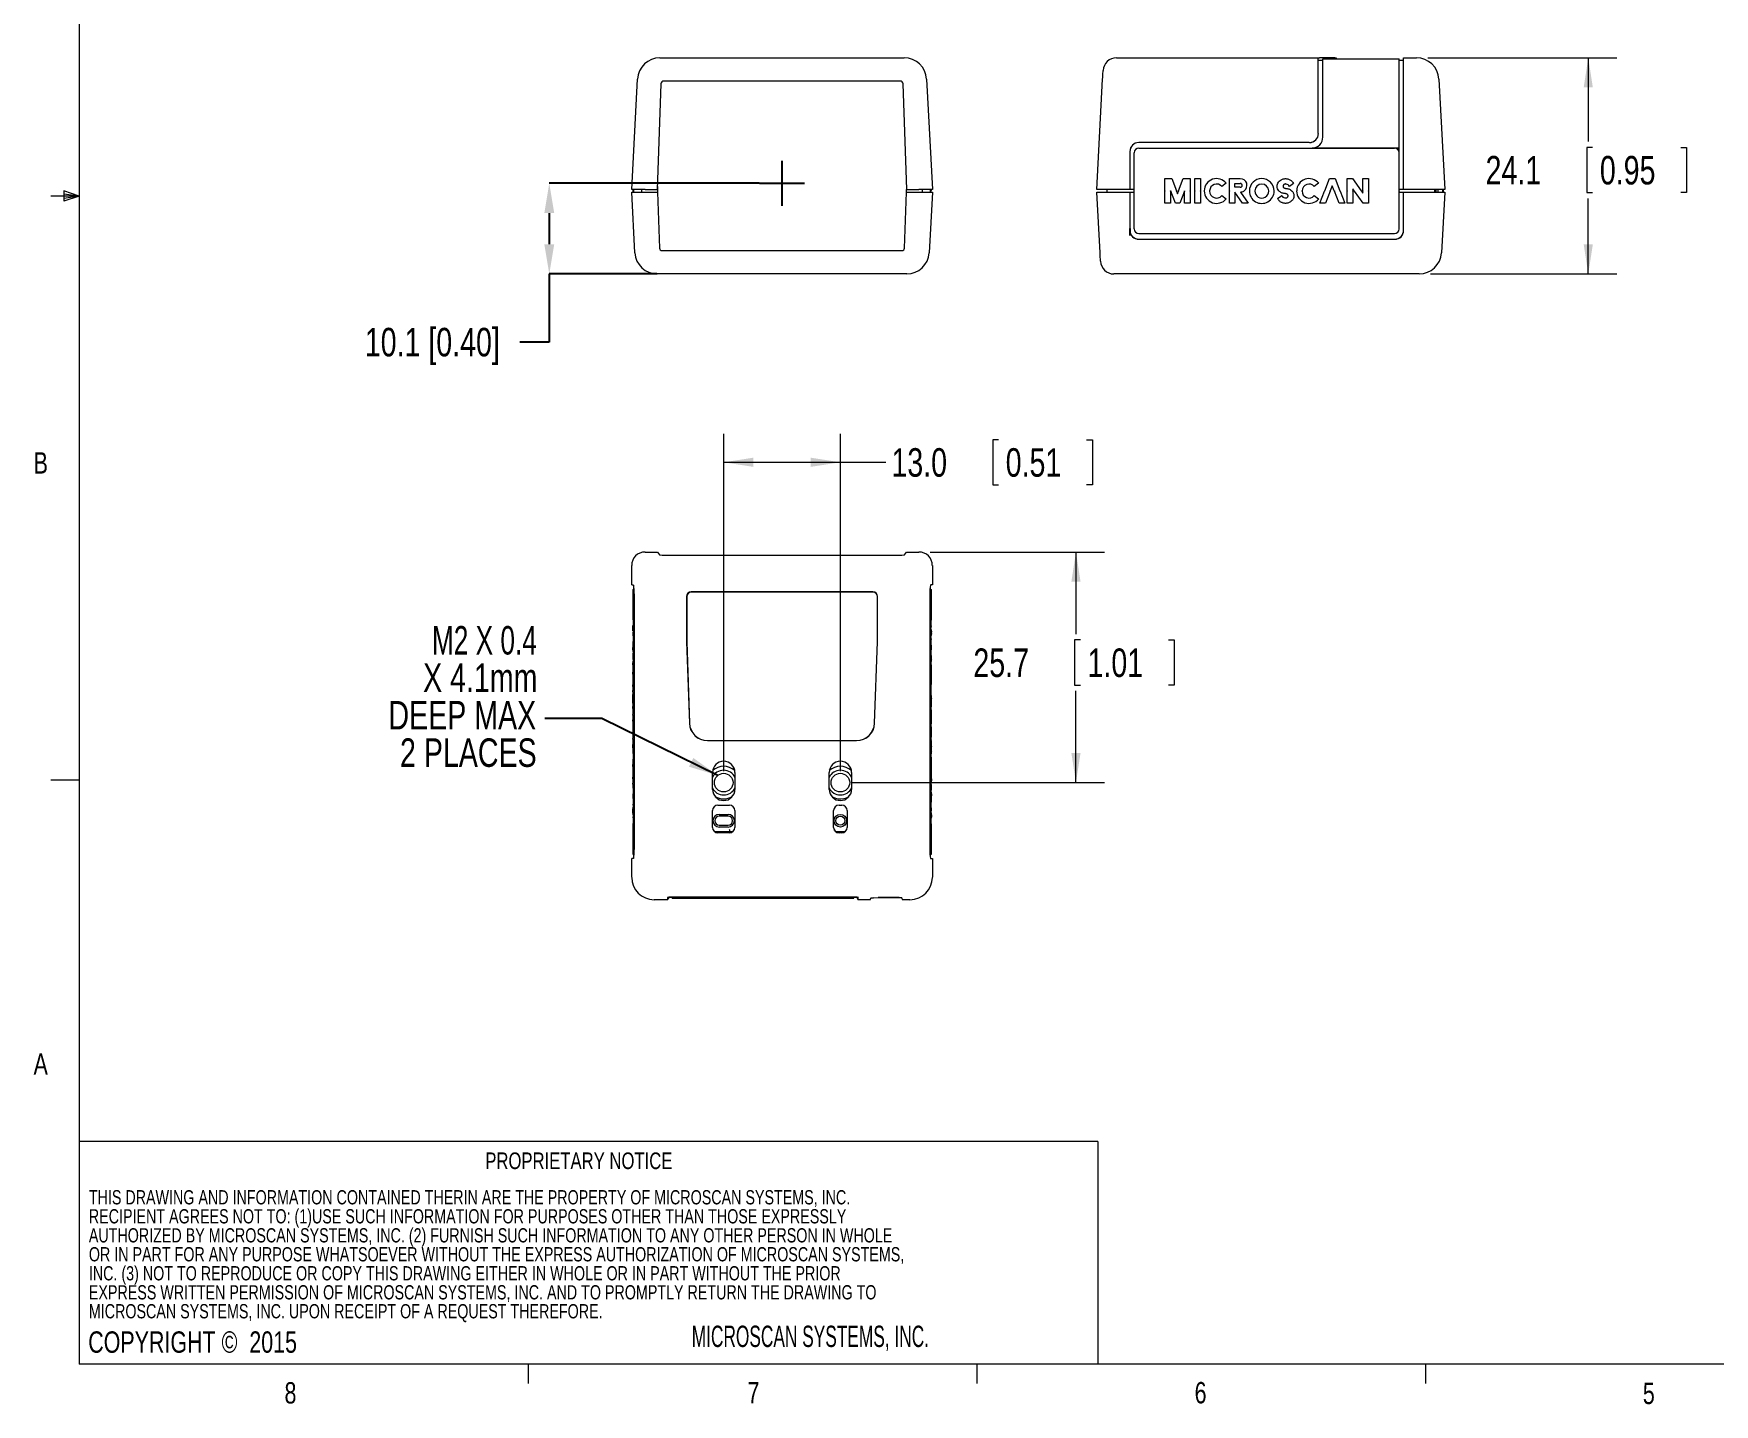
# Model space of a CAD drawing. Header units: millimetres. Extents: x 11 to 421, y 5 to 275.
# Drawn here: x 10.8 to 198.1, y 5.5 to 158.2 of the extents above; entities that cross this region are included whole.
import ezdxf

# ---------------------------------------------------------------- set-up
doc = ezdxf.new("R2010")
doc.units = ezdxf.units.MM
doc.header["$PDSIZE"] = -1
doc.linetypes.add('CENTERX2', pattern=[20.32, 12.7, -2.54, 2.54, -2.54])
doc.styles.add('SLDTEXTSTYLE0', font='TXT', dxfattribs={"width": 0.75})
doc.styles.add('SLDTEXTSTYLE2', font='TXT', dxfattribs={"width": 0.6875})
doc.styles.add('SLDTEXTSTYLE4', font='TXT', dxfattribs={"width": 0.605})
doc.dimstyles.new('SLDDIMSTYLE0', dxfattribs={"dimtxt": 3.175, "dimasz": 3.302, "dimexe": 0, "dimexo": 0.0625, "dimgap": 0.79375, "dimtad": 0, "dimtih": 1, "dimtoh": 1, "dimdec": 1, "dimrnd": 1e-09, "dimzin": 4, "dimdsep": 46, "dimtxsty": 'SLDTEXTSTYLE0', "dimsah": 1, "dimcen": 0.09, "dimadec": 0, "dimazin": 1, "dimtfac": 1, "dimtdec": 1, "dimtofl": 0, "dimtmove": 0, "dimatfit": 3, "dimfxl": 1, "dimfrac": 2, "dimtolj": 1, "dimtzin": 12, "dimarcsym": 0})
doc.dimstyles.new('SLDDIMSTYLE1', dxfattribs={"dimtxt": 3.175, "dimasz": 3.302, "dimexe": 0, "dimexo": 0.0625, "dimgap": 0.79375, "dimtad": 0, "dimtih": 1, "dimtoh": 1, "dimdec": 1, "dimrnd": 1e-09, "dimzin": 12, "dimdsep": 46, "dimtxsty": 'SLDTEXTSTYLE0', "dimsah": 1, "dimcen": 0.09, "dimadec": 0, "dimazin": 3, "dimtfac": 1, "dimtdec": 1, "dimtofl": 0, "dimtmove": 0, "dimatfit": 3, "dimfxl": 1, "dimfrac": 2, "dimtolj": 1, "dimtzin": 12, "dimarcsym": 0})
doc.dimstyles.new('SLDDIMSTYLE2', dxfattribs={"dimtxt": 0, "dimasz": 3.302, "dimexe": 0, "dimexo": 0.0625, "dimgap": 0, "dimtad": 0, "dimtih": 1, "dimtoh": 1, "dimdec": 0, "dimrnd": 1e-09, "dimzin": 0, "dimdsep": 46, "dimtxsty": 'Standard', "dimsah": 1, "dimcen": 0.09, "dimadec": 0, "dimazin": 0, "dimtfac": 3.302, "dimtdec": 0, "dimtofl": 0, "dimtmove": 0, "dimatfit": 3, "dimfxl": 1, "dimfrac": 2, "dimtolj": 1, "dimtzin": 0, "dimarcsym": 0})

# ---------------------------------------------------------------- blocks, each defined once
blk = doc.blocks.new('SW_NOTE_3')
at = {"color": 0, "linetype": 'Continuous', "lineweight": 0, "char_height": 1.5875, "attachment_point": 1, "style": 'SLDTEXTSTYLE0'}
for s, insert in [('THIS DRAWING AND INFORMATION CONTAINED THERIN ARE THE PROPERTY OF MICROSCAN SYSTEMS, INC.', (0, 2.05)), ('RECIPIENT AGREES NOT TO: (1)USE SUCH INFORMATION FOR PURPOSES OTHER THAN THOSE EXPRESSLY', (0, -0.07)), ('AUTHORIZED BY MICROSCAN SYSTEMS, INC. (2) FURNISH SUCH INFORMATION TO ANY OTHER PERSON IN WHOLE', (0, -2.19)), ('OR IN PART FOR ANY PURPOSE WHATSOEVER WITHOUT THE EXPRESS AUTHORIZATION OF MICROSCAN SYSTEMS,', (0, -4.3)), ('INC. (3) NOT TO REPRODUCE OR COPY THIS DRAWING EITHER IN WHOLE OR IN PART WITHOUT THE PRIOR', (0, -6.42)), ('EXPRESS WRITTEN PERMISSION OF MICROSCAN SYSTEMS, INC. AND TO PROMPTLY RETURN THE DRAWING TO', (0, -8.54)), ('MICROSCAN SYSTEMS, INC. UPON RECEIPT OF A REQUEST THEREFORE.', (0, -10.65))]:
    blk.add_mtext(s, dxfattribs=dict(at, insert=insert))
blk = doc.blocks.new('_D')
at = {"color": 7, "linetype": 'Continuous', "lineweight": 0}
for p, q in [((87.71, 76.04), (87.71, 113.65)), ((100.71, 76.04), (100.71, 113.65)), ((118.32, 112.99), (117.68, 112.99)), ((117.68, 112.99), (117.68, 107.95)), ((128.15, 112.99), (128.79, 112.99)), ((128.79, 112.99), (128.79, 107.95)), ((87.71, 110.47), (100.71, 110.47)), ((100.71, 110.47), (105.76, 110.47)), ((117.68, 107.95), (118.32, 107.95)), ((128.79, 107.95), (128.15, 107.95))]:
    blk.add_line(p, q, dxfattribs=at)
for points in [[(87.71, 110.47), (91.01, 109.96), (91.01, 110.98)], [(100.71, 110.47), (97.41, 110.98), (97.41, 109.96)]]:
    blk.add_solid(points, dxfattribs=at)
at = {"color": 7, "linetype": 'Continuous', "lineweight": 0, "char_height": 3.175, "attachment_point": 1, "style": 'SLDTEXTSTYLE0'}
for s, insert in [('13.0', (106.4, 112.04, 3.03)), ('0.51', (119.13, 112.04, 3.03))]:
    blk.add_mtext(s, dxfattribs=dict(at, insert=insert))
blk = doc.blocks.new('_D_1')
at = {"color": 7, "linetype": 'Continuous', "lineweight": 0}
for p, q in [((110.73, 100.47), (130.14, 100.47)), ((126.96, 100.47), (126.96, 91.31)), ((127.45, 90.67), (126.8, 90.67)), ((126.8, 90.67), (126.8, 85.63)), ((137.27, 90.67), (137.91, 90.67)), ((137.91, 90.67), (137.91, 85.63)), ((126.8, 85.63), (127.45, 85.63)), ((126.96, 74.77), (126.96, 84.98)), ((137.91, 85.63), (137.27, 85.63)), ((101.98, 74.77), (130.14, 74.77))]:
    blk.add_line(p, q, dxfattribs=at)
for points in [[(126.96, 100.47), (126.45, 97.17), (127.47, 97.17)], [(126.96, 74.77), (127.47, 78.07), (126.45, 78.07)]]:
    blk.add_solid(points, dxfattribs=at)
at = {"color": 7, "linetype": 'Continuous', "lineweight": 0, "char_height": 3.175, "attachment_point": 1, "style": 'SLDTEXTSTYLE0'}
for s, insert in [('25.7', (115.53, 89.72, 3.03)), ('1.01', (128.25, 89.72, 3.03))]:
    blk.add_mtext(s, dxfattribs=dict(at, insert=insert))
blk = doc.blocks.new('SW_NOTE_5')
at = {"color": 0, "linetype": 'Continuous', "lineweight": 0, "char_height": 3.175, "attachment_point": 3}
for s, insert, style in [('M2 X 0.4', (-0.9, 10.29), 'SLDTEXTSTYLE2'), ('X 4.1mm', (-0.83, 6.12), 'SLDTEXTSTYLE0'), ('DEEP MAX', (-0.97, 1.94), 'SLDTEXTSTYLE0'), ('2 PLACES', (-0.92, -2.23), 'SLDTEXTSTYLE0')]:
    blk.add_mtext(s, dxfattribs=dict(at, insert=insert, style=style))
blk = doc.blocks.new('_D_2')
at = {"color": 7, "linetype": 'Continuous', "lineweight": 0}
for p, q in [((166.17, 155.55), (187.21, 155.55)), ((184.04, 155.55), (184.04, 146.21)), ((184.52, 145.56), (183.88, 145.56)), ((183.88, 145.56), (183.88, 140.52)), ((194.35, 145.56), (194.99, 145.56)), ((194.99, 145.56), (194.99, 140.52)), ((183.88, 140.52), (184.52, 140.52)), ((194.99, 140.52), (194.35, 140.52)), ((184.04, 131.46), (184.04, 139.88)), ((166.46, 131.46), (187.21, 131.46))]:
    blk.add_line(p, q, dxfattribs=at)
for points in [[(184.04, 155.55), (183.53, 152.24), (184.55, 152.24)], [(184.04, 131.46), (184.55, 134.76), (183.53, 134.76)]]:
    blk.add_solid(points, dxfattribs=at)
at = {"color": 7, "linetype": 'Continuous', "lineweight": 0, "char_height": 3.175, "attachment_point": 1, "style": 'SLDTEXTSTYLE0'}
for s, insert in [('24.1', (172.6, 144.61, 0.1)), ('0.95', (185.33, 144.61, 0.1))]:
    blk.add_mtext(s, dxfattribs=dict(at, insert=insert))
blk = doc.blocks.new('*D15')
at = {"color": 0, "linetype": 'Continuous', "lineweight": -2}
for p, q in [((91.65, 141.56), (68.28, 141.56)), ((68.28, 138.25), (68.28, 134.76)), ((80.25, 131.46), (68.28, 131.46)), ((68.28, 131.46), (68.28, 123.87)), ((68.28, 123.87), (64.98, 123.87))]:
    blk.add_line(p, q, dxfattribs=at)
at = {"color": 0, "linetype": 'Continuous'}
for points in [[(67.73, 138.25), (68.83, 138.25), (68.28, 141.56)], [(67.73, 134.76), (68.83, 134.76), (68.28, 131.46)]]:
    blk.add_solid(points, dxfattribs=at)
at = {"layer": 'Defpoints', "color": 0, "linetype": 'Continuous'}
for p in [(68.28, 141.56), (91.71, 141.56), (80.31, 131.46)]:
    blk.add_point(p, dxfattribs=at)
at = {"color": 0, "linetype": 'Continuous', "lineweight": 0, "insert": (55.25, 125.45), "char_height": 3.175, "attachment_point": 2, "style": 'SLDTEXTSTYLE0'}
blk.add_mtext('\\A1;10.1 [0.40]', dxfattribs=at)

msp = doc.modelspace()

# ---------------------------------------------------------------- linework, layer by layer
at = {"color": 7, "linetype": 'Continuous', "lineweight": 0}
for p, q in [((15.91, 270.31), (15.91, 9.96)), ((80.6, 155.55), (107.82, 155.55)), ((131.48, 155.55), (153.96, 155.55)), ((153.96, 153.18), (153.96, 155.55)), ((153.96, 155.55), (154.11, 155.55)), ((155.81, 155.55), (154.11, 155.55)), ((155.81, 155.55), (155.96, 155.55)), ((155.96, 155.55), (155.96, 155.42)), ((163.46, 155.55), (164.9, 155.55)), ((163.46, 153.18), (163.46, 155.55)), ((153.96, 155.3), (154.46, 155.3)), ((154.46, 155.42), (162.96, 155.42)), ((154.46, 153.17), (154.46, 155.42)), ((162.96, 153.17), (162.96, 155.42)), ((162.96, 155.3), (163.46, 155.3)), ((77.46, 140.87), (78.11, 153.18)), ((80.72, 152.66), (80.31, 140.87)), ((107.4, 152.95), (81.02, 152.95)), ((108.11, 140.87), (107.7, 152.66)), ((110.32, 153.18), (110.96, 140.87)), ((129.29, 140.87), (129.93, 153.18)), ((153.96, 147.11), (153.96, 153.18)), ((154.46, 146.71), (154.46, 153.17)), ((162.96, 145.47), (162.96, 153.17)), ((163.46, 140.87), (163.46, 153.18)), ((167.39, 153.18), (168.04, 140.87)), ((152.96, 146.11), (133.96, 146.11)), ((152.96, 146.1), (133.96, 146.1)), ((153.96, 147.1), (153.96, 147.11)), ((132.96, 145.11), (132.96, 140.87)), ((133.46, 140.73), (133.46, 144.97)), ((133.96, 145.47), (162.46, 145.47)), ((162.96, 145.47), (153.26, 145.47)), ((153.26, 145.47), (153.26, 145.47)), ((162.96, 145.47), (153.26, 145.47)), ((162.96, 144.97), (162.96, 145.47)), ((162.96, 145.47), (162.96, 145.47)), ((162.96, 140.73), (162.96, 144.97)), ((14.2, 140.74), (14.2, 139.56)), ((15.91, 140.13), (14.2, 140.74)), ((78.96, 140.87), (77.46, 140.87)), ((77.81, 133.83), (77.46, 140.57)), ((77.46, 140.57), (78.96, 140.57)), ((77.58, 140.87), (77.58, 140.73)), ((77.58, 140.7), (77.58, 140.57)), ((77.7, 140.72), (77.71, 140.87)), ((77.71, 140.57), (77.7, 140.72)), ((78.59, 140.57), (78.59, 140.87)), ((78.96, 140.87), (80.31, 140.87)), ((78.96, 140.57), (80.35, 140.57)), ((80.32, 141.22), (80.35, 140.57)), ((80.35, 140.57), (80.56, 134.35)), ((107.86, 134.35), (108.08, 140.57)), ((108.08, 140.57), (108.1, 141.22)), ((108.08, 140.57), (109.46, 140.57)), ((108.11, 140.87), (109.46, 140.87)), ((110.96, 140.87), (109.46, 140.87)), ((109.46, 140.57), (110.96, 140.57)), ((109.83, 140.87), (109.83, 140.57)), ((110.96, 140.57), (110.61, 133.83)), ((110.71, 140.87), (110.72, 140.72)), ((110.72, 140.72), (110.71, 140.57)), ((110.85, 140.73), (110.84, 140.87)), ((110.84, 140.57), (110.85, 140.7)), ((130.79, 140.87), (129.29, 140.87)), ((129.64, 133.83), (129.29, 140.57)), ((129.29, 140.57), (130.79, 140.57)), ((130.45, 140.57), (130.45, 140.87)), ((132.96, 140.87), (130.79, 140.87)), ((130.79, 140.57), (132.96, 140.57)), ((133.46, 140.87), (132.96, 140.87)), ((132.96, 140.57), (132.96, 136.32)), ((132.96, 140.57), (133.46, 140.57)), ((133.46, 140.7), (133.46, 140.73)), ((133.46, 136.47), (133.46, 140.7)), ((136.88, 142.08), (137.65, 142.08)), ((136.88, 140.73), (136.88, 142.08)), ((136.88, 140.73), (136.88, 140.7)), ((136.88, 139.33), (136.88, 140.7)), ((137.51, 140.7), (137.51, 140.72)), ((137.51, 140.7), (137.51, 139.33)), ((138.04, 139.33), (137.52, 140.7)), ((137.65, 142.08), (138.16, 140.73)), ((138.17, 140.7), (138.28, 140.4)), ((138.28, 140.4), (138.39, 140.7)), ((138.4, 140.73), (138.91, 142.08)), ((139.04, 140.7), (138.52, 139.33)), ((138.91, 142.08), (139.68, 142.08)), ((139.05, 140.72), (139.05, 140.7)), ((139.05, 139.33), (139.05, 140.7)), ((139.68, 142.08), (139.68, 140.73)), ((139.68, 140.7), (139.68, 140.73)), ((139.68, 140.7), (139.68, 139.33)), ((140.2, 140.73), (140.2, 142.08)), ((140.2, 142.08), (140.82, 142.08)), ((140.2, 140.73), (140.2, 140.7)), ((140.2, 139.33), (140.2, 140.7)), ((140.82, 142.08), (140.82, 140.73)), ((140.82, 140.7), (140.82, 140.73)), ((140.82, 140.7), (140.82, 139.33)), ((141.26, 140.73), (141.26, 140.7)), ((141.86, 140.7), (141.86, 140.73)), ((143.7, 141.57), (143.22, 141.22)), ((144.05, 142.08), (145.27, 142.08)), ((144.05, 140.73), (144.05, 142.08)), ((144.05, 140.73), (144.05, 140.7)), ((144.05, 139.33), (144.05, 140.7)), ((144.67, 141.54), (145.27, 141.54)), ((144.67, 141.12), (144.67, 141.54)), ((145.27, 141.12), (144.67, 141.12)), ((144.67, 140.59), (144.67, 139.33)), ((145.51, 139.33), (144.67, 140.59)), ((145.3, 140.59), (146.14, 139.33)), ((145.67, 140.7), (145.71, 140.73)), ((146.29, 140.73), (146.29, 140.7)), ((146.88, 140.73), (146.88, 140.7)), ((148.44, 140.7), (148.44, 140.73)), ((149.04, 140.7), (149.04, 140.73)), ((149.57, 140.73), (149.6, 140.7)), ((151.19, 141.53), (150.75, 141.2)), ((151.03, 140.7), (151, 140.73)), ((151.55, 140.73), (151.55, 140.7)), ((152.15, 140.7), (152.15, 140.73)), ((154, 141.57), (153.51, 141.22)), ((154.12, 139.33), (154.66, 140.7)), ((154.67, 140.73), (155.21, 142.08)), ((155.29, 140.7), (154.75, 139.33)), ((155.21, 142.08), (155.84, 142.08)), ((155.52, 141.29), (155.3, 140.73)), ((155.74, 140.73), (155.52, 141.29)), ((156.3, 139.33), (155.75, 140.7)), ((155.84, 142.08), (156.37, 140.73)), ((156.38, 140.7), (156.92, 139.33)), ((157.17, 142.08), (157.77, 142.08)), ((157.17, 140.73), (157.17, 142.08)), ((157.17, 140.73), (157.17, 140.7)), ((157.17, 139.33), (157.17, 140.7)), ((157.77, 142.08), (158.74, 140.73)), ((157.8, 140.95), (157.8, 140.73)), ((157.96, 140.73), (157.8, 140.95)), ((157.8, 140.7), (157.8, 140.73)), ((157.8, 140.7), (157.8, 139.33)), ((158.97, 139.33), (157.98, 140.7)), ((158.76, 140.7), (158.94, 140.46)), ((158.94, 142.08), (159.57, 142.08)), ((158.94, 140.73), (158.94, 142.08)), ((158.94, 140.73), (158.94, 140.7)), ((158.94, 140.46), (158.94, 140.7)), ((159.57, 142.08), (159.57, 140.73)), ((159.57, 140.7), (159.57, 140.73)), ((159.57, 140.7), (159.57, 139.33)), ((163.46, 140.87), (162.96, 140.87)), ((162.96, 140.73), (162.96, 140.7)), ((162.96, 136.47), (162.96, 140.7)), ((162.96, 140.57), (163.46, 140.57)), ((165.54, 140.87), (163.46, 140.87)), ((163.46, 136.32), (163.46, 140.57)), ((163.46, 140.57), (165.54, 140.57)), ((168.04, 140.87), (165.54, 140.87)), ((165.54, 140.57), (168.04, 140.57)), ((166.91, 140.87), (166.91, 140.57)), ((167.11, 140.57), (167.11, 140.87)), ((167.26, 140.87), (167.26, 140.57)), ((168.04, 140.57), (167.69, 133.83)), ((167.78, 140.87), (167.79, 140.57)), ((167.79, 140.57), (167.87, 140.57)), ((167.86, 140.87), (167.87, 140.57)), ((15.91, 140.13), (12.73, 140.13)), ((15.91, 140.13), (14.2, 140.36)), ((15.91, 140.13), (14.2, 139.87)), ((15.91, 140.13), (14.2, 139.56)), ((137.51, 139.33), (136.88, 139.33)), ((138.52, 139.33), (138.04, 139.33)), ((139.68, 139.33), (139.05, 139.33)), ((140.82, 139.33), (140.2, 139.33)), ((143.22, 140.19), (143.7, 139.84)), ((144.67, 139.33), (144.05, 139.33)), ((146.14, 139.33), (145.51, 139.33)), ((149.43, 139.88), (149.88, 140.2)), ((153.51, 140.19), (154, 139.84)), ((154.75, 139.33), (154.12, 139.33)), ((156.92, 139.33), (156.3, 139.33)), ((157.8, 139.33), (157.17, 139.33)), ((159.57, 139.33), (158.97, 139.33)), ((133.96, 135.97), (162.46, 135.97)), ((133.96, 135.34), (162.46, 135.34)), ((133.96, 135.32), (162.46, 135.32)), ((80.86, 134.06), (107.56, 134.06)), ((108.11, 131.46), (80.31, 131.46)), ((165.19, 131.46), (131.19, 131.46)), ((78.96, 100.47), (80.35, 100.47)), ((80.35, 100.47), (80.56, 100.14)), ((80.86, 100.13), (107.56, 100.13)), ((107.86, 100.14), (108.08, 100.47)), ((108.08, 100.47), (109.46, 100.47)), ((77.46, 96.8), (77.46, 98.97)), ((110.96, 98.97), (110.96, 96.8)), ((77.46, 96.8), (77.68, 96.8)), ((77.58, 96.3), (77.58, 92.9)), ((77.58, 96.3), (77.73, 96.3)), ((77.58, 96.3), (77.58, 96.3)), ((77.71, 96.3), (77.71, 96.64)), ((77.74, 95.8), (77.74, 67.3)), ((83.58, 95.51), (83.58, 90.47)), ((83.59, 95.51), (83.59, 90.47)), ((104.34, 96.02), (84.09, 96.02)), ((104.34, 96.01), (84.09, 96.01)), ((104.84, 90.47), (104.84, 95.51)), ((104.85, 90.47), (104.85, 95.51)), ((110.69, 96.3), (110.85, 96.3)), ((110.69, 95.8), (110.69, 67.3)), ((110.71, 96.64), (110.71, 96.3)), ((110.96, 96.8), (110.74, 96.8)), ((110.85, 92.88), (110.85, 96.3)), ((110.85, 96.3), (110.85, 96.3)), ((77.58, 92.9), (77.65, 92.9)), ((77.58, 92.9), (77.58, 92.9)), ((77.65, 92.3), (77.58, 91.31)), ((77.58, 92.27), (77.58, 92.08)), ((77.58, 92.09), (77.59, 92.27)), ((77.59, 92.27), (77.58, 92.27)), ((77.58, 92.27), (77.58, 92.27)), ((77.6, 91.69), (77.58, 92.07)), ((77.65, 92.27), (77.59, 92.27)), ((77.65, 92.9), (77.65, 92.3)), ((77.65, 92.28), (77.65, 92.9)), ((110.77, 92.88), (110.85, 92.88)), ((110.77, 92.25), (110.77, 92.88)), ((110.85, 92.25), (110.77, 92.25)), ((110.77, 91.72), (110.85, 92.24)), ((110.78, 92.88), (110.78, 92.25)), ((110.8, 91.92), (110.85, 91.6)), ((110.85, 92.88), (110.85, 92.88)), ((110.85, 92.25), (110.85, 92.25)), ((110.85, 92.25), (110.85, 92.25)), ((77.58, 91.3), (77.58, 91.13)), ((77.58, 91.13), (77.65, 91.13)), ((77.58, 91.13), (77.58, 91.13)), ((77.58, 90.5), (77.58, 89.71)), ((77.65, 90.5), (77.58, 90.5)), ((77.58, 90.5), (77.58, 90.5)), ((77.58, 89.71), (77.65, 90.26)), ((77.65, 91.13), (77.65, 90.5)), ((77.65, 91.1), (77.65, 91.13)), ((77.65, 91.1), (77.65, 91.1)), ((77.65, 90.5), (77.65, 91.1)), ((77.65, 90.26), (77.65, 89.63)), ((83.58, 90.45), (83.89, 81.39)), ((83.59, 90.45), (83.9, 81.39)), ((104.52, 81.39), (104.84, 90.45)), ((104.53, 81.39), (104.84, 90.45)), ((110.77, 91.24), (110.77, 91.72)), ((110.77, 91.48), (110.83, 91.48)), ((110.85, 90.72), (110.77, 91.24)), ((110.77, 90.71), (110.85, 90.71)), ((110.77, 90.09), (110.77, 90.71)), ((110.85, 90.09), (110.77, 90.09)), ((110.78, 90.71), (110.78, 90.09)), ((110.85, 91.36), (110.8, 91.04)), ((110.85, 91.59), (110.83, 91.48)), ((110.83, 91.48), (110.85, 91.37)), ((110.85, 91.36), (110.85, 91.6)), ((110.85, 90.71), (110.85, 90.71)), ((110.85, 90.71), (110.85, 90.71)), ((110.85, 89.56), (110.85, 90.09)), ((110.85, 90.09), (110.85, 90.09)), ((77.62, 89.39), (77.58, 89.7)), ((77.65, 89.63), (77.58, 89.08)), ((77.58, 89.08), (77.58, 88.63)), ((77.58, 88.62), (77.65, 88.08)), ((77.58, 88.01), (77.62, 88.31)), ((77.65, 88.08), (77.65, 87.45)), ((110.77, 89.56), (110.85, 89.56)), ((110.77, 88.94), (110.77, 89.56)), ((110.85, 88.94), (110.77, 88.94)), ((110.78, 89.56), (110.78, 88.94)), ((110.85, 89.56), (110.85, 89.56)), ((110.85, 88.5), (110.85, 88.94)), ((110.85, 88.94), (110.85, 88.94)), ((110.85, 88.5), (110.85, 88.5)), ((77.58, 88), (77.58, 85.48)), ((77.65, 87.45), (77.58, 88)), ((77.6, 86.84), (77.62, 87.33)), ((77.64, 86.84), (77.6, 86.84)), ((110.78, 86.54), (110.82, 86.54)), ((110.85, 87.91), (110.79, 87.91)), ((110.82, 86.54), (110.8, 86.06)), ((110.85, 85.71), (110.85, 87.91)), ((110.85, 87.91), (110.85, 87.9)), ((77.58, 85.48), (77.64, 85.48)), ((77.58, 84.89), (77.58, 84.35)), ((77.58, 84.88), (77.58, 84.88)), ((77.58, 84.36), (77.58, 84.33)), ((110.77, 85.71), (110.85, 85.71)), ((110.77, 85.09), (110.77, 85.71)), ((110.84, 85.09), (110.77, 85.09)), ((110.77, 84.25), (110.84, 85.09)), ((110.84, 84.46), (110.77, 83.62)), ((110.78, 85.71), (110.78, 85.09)), ((110.79, 84.46), (110.84, 84.46)), ((110.83, 84.49), (110.83, 84.9)), ((110.85, 85.71), (110.85, 85.71)), ((77.58, 82.92), (77.58, 82.93)), ((77.58, 82.92), (77.58, 82.37)), ((77.62, 82.76), (77.6, 83.21)), ((77.64, 83.21), (77.6, 83.21)), ((77.65, 83.93), (77.61, 83.93)), ((77.68, 83.56), (77.62, 83.56)), ((110.77, 83.62), (110.77, 84.25)), ((110.85, 82.88), (110.79, 82.88)), ((110.85, 83.47), (110.85, 84.09)), ((110.85, 83.47), (110.85, 83.47)), ((110.85, 81.32), (110.85, 82.88)), ((110.85, 82.88), (110.85, 82.88)), ((77.58, 82.37), (77.58, 82.37)), ((77.64, 81.77), (77.58, 81.77)), ((77.58, 81.77), (77.58, 80.21)), ((110.79, 81.32), (110.85, 81.32)), ((110.85, 80.17), (110.85, 80.72)), ((110.85, 80.72), (110.85, 80.72)), ((77.58, 80.22), (77.58, 80.21)), ((77.58, 80.21), (77.64, 80.21)), ((77.58, 79.62), (77.58, 79)), ((77.58, 79.62), (77.58, 79.62)), ((77.58, 78.63), (77.65, 79.47)), ((77.65, 78.84), (77.58, 78)), ((77.65, 79.47), (77.65, 78.84)), ((85.9, 79.46), (102.52, 79.46)), ((85.9, 79.45), (102.52, 79.45)), ((110.75, 79.53), (110.81, 79.53)), ((110.78, 79.88), (110.82, 79.88)), ((110.78, 79.17), (110.82, 79.17)), ((110.8, 80.33), (110.82, 79.88)), ((110.85, 80.17), (110.85, 80.16)), ((110.85, 78.73), (110.85, 78.76)), ((110.85, 78.21), (110.85, 78.74)), ((77.63, 78.63), (77.58, 78.63)), ((77.58, 78), (77.65, 78)), ((77.58, 77.38), (77.58, 75.19)), ((77.65, 77.38), (77.58, 77.38)), ((77.58, 77.38), (77.58, 77.38)), ((77.6, 78.6), (77.6, 78.19)), ((77.6, 76.55), (77.62, 77.03)), ((77.65, 78), (77.65, 77.38)), ((77.65, 77.38), (77.65, 78)), ((110.85, 77.61), (110.79, 77.61)), ((110.85, 78.21), (110.85, 78.21)), ((110.85, 75.09), (110.85, 77.61)), ((110.85, 77.61), (110.85, 77.61)), ((15.91, 75.05), (12.73, 75.05)), ((77.58, 75.19), (77.64, 75.19)), ((77.64, 76.55), (77.6, 76.55)), ((86.46, 74.02), (86.46, 75.91)), ((88.96, 75.91), (88.96, 74.02)), ((99.46, 74.02), (99.46, 75.91)), ((101.96, 75.91), (101.96, 74.02)), ((110.77, 75.64), (110.85, 75.1)), ((110.77, 75.01), (110.77, 75.64)), ((110.85, 74.47), (110.77, 75.01)), ((110.78, 76.25), (110.82, 76.25)), ((110.82, 76.25), (110.8, 75.76)), ((110.85, 75.09), (110.81, 74.78)), ((77.58, 74.59), (77.58, 74.16)), ((77.58, 74.59), (77.58, 74.59)), ((77.58, 74.16), (77.65, 74.16)), ((77.58, 74.16), (77.58, 74.16)), ((77.58, 73.53), (77.58, 73.01)), ((77.65, 73.53), (77.58, 73.53)), ((77.58, 73.53), (77.58, 73.53)), ((77.65, 74.16), (77.65, 73.53)), ((77.65, 73.53), (77.65, 74.16)), ((110.77, 73.46), (110.85, 74.01)), ((110.77, 72.84), (110.77, 73.46)), ((110.85, 73.38), (110.77, 72.84)), ((110.81, 73.7), (110.85, 73.39)), ((110.85, 74.01), (110.85, 74.46)), ((110.85, 72.59), (110.85, 73.39)), ((77.58, 73.01), (77.65, 73.01)), ((77.58, 73.01), (77.58, 73.01)), ((77.58, 72.38), (77.58, 72.38)), ((77.65, 72.38), (77.58, 72.38)), ((77.58, 72.38), (77.58, 72.38)), ((77.58, 72.37), (77.65, 71.85)), ((77.58, 71.74), (77.62, 72.05)), ((77.58, 71.73), (77.58, 71.49)), ((77.59, 71.61), (77.58, 71.73)), ((77.58, 71.5), (77.59, 71.61)), ((77.62, 71.17), (77.58, 71.49)), ((77.65, 71.37), (77.58, 70.85)), ((77.65, 71.61), (77.59, 71.61)), ((77.65, 73.01), (77.65, 72.38)), ((77.65, 72.38), (77.65, 73.01)), ((77.65, 71.85), (77.65, 71.37)), ((86.46, 69.77), (86.46, 71.66)), ((87.06, 72.26), (88.36, 72.26)), ((87.21, 71.22), (88.21, 71.22)), ((88.96, 71.66), (88.96, 69.77)), ((99.96, 69.77), (99.96, 71.66)), ((100.56, 72.26), (100.86, 72.26)), ((101.46, 71.66), (101.46, 69.77)), ((110.77, 72.59), (110.85, 72.59)), ((110.77, 71.96), (110.77, 72.59)), ((110.77, 71.99), (110.78, 71.99)), ((110.85, 71.96), (110.77, 71.96)), ((110.77, 70.79), (110.85, 71.78)), ((110.78, 72.59), (110.78, 71.99)), ((110.78, 71.99), (110.78, 71.96)), ((110.82, 71.4), (110.85, 71.02)), ((110.85, 72.59), (110.85, 72.59)), ((110.85, 71.79), (110.85, 71.96)), ((110.85, 71.96), (110.85, 71.96)), ((77.58, 70.84), (77.58, 70.84)), ((77.58, 70.84), (77.65, 70.84)), ((77.58, 70.84), (77.58, 70.84)), ((77.58, 70.21), (77.58, 66.8)), ((77.65, 70.21), (77.58, 70.21)), ((77.58, 70.21), (77.58, 70.21)), ((77.65, 70.84), (77.65, 70.21)), ((77.65, 70.21), (77.65, 70.84)), ((88.21, 71.02), (87.21, 71.02)), ((87.21, 70.02), (88.21, 70.02)), ((88.21, 69.82), (87.21, 69.82)), ((110.77, 70.19), (110.77, 70.79)), ((110.85, 70.19), (110.77, 70.19)), ((110.78, 70.82), (110.83, 70.82)), ((110.78, 70.81), (110.78, 70.19)), ((110.85, 71), (110.83, 70.82)), ((110.83, 70.82), (110.85, 70.82)), ((110.85, 70.82), (110.85, 71.01)), ((110.85, 70.82), (110.85, 70.82)), ((110.85, 66.8), (110.85, 70.19)), ((110.85, 70.19), (110.85, 70.19)), ((88.69, 69.27), (86.73, 69.27)), ((88.36, 69.17), (87.06, 69.17)), ((101.19, 69.27), (100.23, 69.27)), ((100.86, 69.17), (100.56, 69.17)), ((77.46, 64.22), (77.46, 66.3)), ((77.68, 66.3), (77.46, 66.3)), ((77.58, 66.8), (77.73, 66.8)), ((77.58, 66.8), (77.58, 66.8)), ((77.71, 66.45), (77.71, 66.8)), ((110.69, 66.8), (110.85, 66.8)), ((110.71, 66.8), (110.71, 66.45)), ((110.74, 66.3), (110.96, 66.3)), ((110.85, 66.8), (110.85, 66.8)), ((110.96, 66.3), (110.96, 64.22)), ((81.46, 61.97), (81.46, 61.72)), ((81.46, 61.72), (81.63, 61.97)), ((81.46, 61.97), (81.46, 61.72)), ((81.96, 61.97), (81.46, 61.97)), ((81.96, 61.89), (81.96, 62)), ((102.21, 62), (81.96, 62)), ((81.96, 61.89), (102.21, 61.89)), ((81.96, 61.89), (81.96, 61.89)), ((102.21, 61.89), (102.21, 62)), ((102.71, 61.97), (102.21, 61.97)), ((102.21, 61.89), (102.21, 61.89)), ((102.54, 61.97), (102.71, 61.72)), ((102.71, 61.72), (102.71, 61.97)), ((102.71, 61.72), (102.71, 61.97)), ((104.04, 61.72), (104.09, 61.88)), ((104.93, 61.93), (104.39, 61.9)), ((104.4, 61.92), (104.93, 61.95)), ((105.67, 61.96), (106.52, 61.96)), ((106.53, 61.95), (105.67, 61.95)), ((107.57, 61.91), (107.64, 61.72)), ((81.46, 61.72), (79.96, 61.72)), ((104.04, 61.72), (102.71, 61.72)), ((108.46, 61.72), (107.64, 61.72)), ((129.4, 34.79), (15.91, 34.79)), ((129.4, 34.79), (129.4, 9.96)), ((415.96, 9.96), (15.91, 9.96)), ((65.91, 9.96), (65.91, 7.8)), ((115.91, 9.96), (115.91, 7.8)), ((165.92, 9.96), (165.92, 7.8))]:
    msp.add_line(p, q, dxfattribs=at)
for p, q in [((94.21, 139.06), (94.21, 144.06)), ((91.71, 141.56), (96.71, 141.56))]:
    msp.add_line(p, q)
at = {"color": 7, "linetype": 'CENTERX2'}
msp.add_line((132.96, 136.52), (132.96, 135.73), dxfattribs=at)
at = {"color": 7, "linetype": 'Continuous', "lineweight": 0, "flags": 128}
for points in [[(129.93, 153.18), (129.94, 153.36), (129.95, 153.54), (129.96, 153.71), (129.97, 153.85), (129.98, 153.97), (129.98, 154.05), (129.98, 154.11), (129.98, 154.13)], [(137.51, 140.72), (137.51, 140.71), (137.52, 140.71), (137.52, 140.7)], [(138.17, 140.7), (138.16, 140.71), (138.16, 140.72), (138.16, 140.73)], [(138.4, 140.73), (138.4, 140.72), (138.4, 140.71), (138.39, 140.7)], [(139.04, 140.7), (139.04, 140.71), (139.05, 140.71), (139.05, 140.72)], [(154.67, 140.73), (154.67, 140.72), (154.67, 140.71), (154.66, 140.7)], [(155.29, 140.7), (155.29, 140.71), (155.3, 140.72), (155.3, 140.73)], [(155.74, 140.73), (155.75, 140.72), (155.75, 140.71), (155.75, 140.7)], [(156.38, 140.7), (156.38, 140.71), (156.37, 140.72), (156.37, 140.73)], [(157.96, 140.73), (157.96, 140.72), (157.97, 140.71), (157.98, 140.7)], [(158.76, 140.7), (158.75, 140.71), (158.75, 140.72), (158.74, 140.73)], [(167.87, 140.57), (167.87, 140.57), (167.87, 140.57), (167.87, 140.57), (167.87, 140.57), (167.87, 140.57)], [(129.69, 132.88), (129.69, 132.9), (129.69, 132.95), (129.68, 133.04), (129.68, 133.15), (129.67, 133.3), (129.66, 133.46), (129.65, 133.64), (129.64, 133.83)]]:
    msp.add_lwpolyline(points, dxfattribs=at)
at = {"color": 7, "linetype": 'Continuous', "lineweight": 0}
for centre, radius in [((87.71, 74.77), 1.04), ((100.71, 74.77), 1.04), ((100.71, 70.52), 0.7), ((100.71, 70.52), 0.5)]:
    msp.add_circle(centre, radius, dxfattribs=at)
for centre, radius, start, end in [((80.6, 153.05), 2.5, 90, 177), ((107.82, 153.05), 2.5, 3, 90), ((131.48, 154.05), 1.5, 90, 177), ((164.9, 153.05), 2.5, 3, 90), ((81.02, 152.65), 0.3, 90, 178), ((107.4, 152.65), 0.3, 2, 90), ((133.96, 145.11), 0.999, 89.9607, 179.9607), ((133.96, 145.1), 0.999, 89.9608, 179.9606), ((152.97, 147.11), 0.999, 269.9608, 359.9607), ((152.97, 147.1), 0.999, 269.9607, 359.9607), ((153.22, 146.72), 1.25, 272.2507, 359.9628), ((133.96, 144.97), 0.5, 89.9608, 179.9607), ((153.21, 146.72), 1.25, 270.0008, 272.2886), ((162.46, 144.97), 0.5, 0.0393, 90.0392), ((77.83, 140.72), 0.25, 177, 183), ((110.6, 140.72), 0.25, 357, 3), ((142.63, 140.7), 1.38, 38.9889, 178.901), ((142.63, 140.7), 1.38, 179.9902, 321.0111), ((142.63, 140.7), 0.778, 41.3405, 178.0559), ((142.63, 140.7), 0.778, 179.9827, 318.6595), ((145.27, 141.33), 0.746, 305.942, 90), ((145.27, 141.33), 0.209, 270, 90), ((145.27, 141.33), 0.746, 272.7218, 302.3617), ((147.66, 140.7), 1.38, 1.099, 178.901), ((147.66, 140.7), 1.38, 179.9902, 0.0098), ((147.66, 140.7), 0.778, 1.9441, 178.0559), ((147.66, 140.7), 0.778, 179.9827, 0.0173), ((150.26, 140.93), 0.564, 29.1839, 77.1439), ((152.93, 140.7), 1.38, 38.9889, 178.901), ((152.93, 140.7), 1.38, 179.9902, 321.0111), ((152.93, 140.7), 0.778, 41.3405, 178.0559), ((152.93, 140.7), 0.778, 179.9827, 318.6595), ((150.37, 140.48), 0.564, 209.1839, 255.8046), ((133.96, 136.34), 0.999, 180.0393, 270.0393), ((133.96, 136.32), 0.999, 180.0393, 270.0393), ((133.96, 136.47), 0.5, 180.0394, 270.0392), ((162.46, 136.47), 0.5, 269.9608, 359.9606), ((162.47, 136.34), 0.999, 269.9607, 359.9607), ((162.47, 136.32), 0.999, 269.9607, 359.9607), ((80.31, 133.96), 2.5, 183, 270), ((80.86, 134.36), 0.3, 182, 270), ((107.56, 134.36), 0.3, 270, 358), ((108.11, 133.96), 2.5, 270, 357), ((165.19, 133.96), 2.5, 270, 357), ((131.19, 132.96), 1.5, 183, 270), ((72.92, 96.04), 4.82, 357.0366, 8.9552), ((84.09, 95.51), 0.509, 90, 180), ((84.09, 95.51), 0.5, 90, 180), ((104.34, 95.51), 0.509, 0, 90), ((104.34, 95.51), 0.5, 0, 90), ((115.5, 96.04), 4.82, 171.0448, 182.9634), ((84.09, 90.47), 0.509, 180, 182), ((84.09, 90.47), 0.5, 180, 182), ((104.34, 90.47), 0.509, 358, 0), ((104.34, 90.47), 0.5, 358, 0), ((85.9, 81.46), 2.01, 182, 270), ((85.9, 81.46), 2, 182, 270), ((102.52, 81.46), 2.01, 270, 358), ((102.52, 81.46), 2, 270, 358), ((87.71, 75.91), 1.25, 0, 180), ((100.71, 75.91), 1.25, 0, 180), ((87.71, 74.77), 1.38, 24.62, 155.38), ((87.71, 74.77), 1.82, 47.2741, 132.7259), ((100.71, 74.77), 1.38, 24.62, 155.38), ((100.71, 74.77), 1.82, 47.2741, 132.7259), ((87.71, 74.77), 1.38, 204.62, 335.38), ((87.71, 74.02), 1.25, 180, 0), ((87.71, 74.77), 1.82, 237.8904, 302.1096), ((100.71, 74.77), 1.38, 204.62, 335.38), ((100.71, 74.02), 1.25, 180, 0), ((100.71, 74.77), 1.82, 237.8904, 261.9446), ((100.71, 74.77), 1.82, 261.9446, 302.1096), ((87.06, 71.66), 0.6, 90, 180), ((87.21, 70.52), 0.7, 90, 270), ((88.21, 70.52), 0.7, 270, 90), ((88.36, 71.66), 0.6, 0, 90), ((100.56, 71.66), 0.6, 90, 180), ((100.86, 71.66), 0.6, 0, 90), ((87.06, 69.77), 0.6, 180, 270), ((87.21, 70.52), 0.5, 90, 270), ((88.21, 70.52), 0.5, 270, 90), ((88.36, 69.77), 0.6, 270, 0), ((100.56, 69.77), 0.6, 180, 270), ((100.86, 69.77), 0.6, 270, 0), ((87.02, 69.56), 0.291, 258.2031, 269.9981), ((72.92, 67.05), 4.82, 351.0448, 2.9634), ((115.5, 67.05), 4.82, 177.0366, 188.9552), ((81.84, 59.59), 2.41, 87.0362, 98.9557), ((102.34, 59.59), 2.41, 81.0443, 92.9638)]:
    msp.add_arc(centre, radius, start, end, dxfattribs=at)
for centre, major_axis, ratio, start_param, end_param in [((78.96, 98.97), (1.06, -1.06), 0.997265, 2.357564, 3.925621), ((80.86, 100.15), (0.3, 0), 0.052408, 3.176499, 4.712389), ((107.56, 100.15), (0.3, 0), 0.052408, 4.712389, 6.248279), ((109.46, 98.97), (1.06, 1.06), 0.997265, 5.499157, 7.067214), ((77.83, 92.08), (0.25, 0), 0.722749, 3.089233, 3.193953), ((110.6, 92.25), (0.25, 0), 0.377465, 6.230825, 6.298156), ((110.6, 91.6), (0.25, 0), 0.377465, 6.230825, 6.335545), ((110.6, 91.36), (0.25, 0), 0.377465, 6.230825, 6.335545), ((110.6, 90.71), (0.25, 0), 0.377465, 6.268214, 6.335545), ((77.83, 89.71), (0.25, 0), 0.395664, 3.089233, 3.193953), ((77.83, 88.63), (0.25, 0), 0.395664, 3.089233, 3.193953), ((110.85, 87.13), (0, 1.38), 0.052408, 6.283015, 8.744294), ((110.85, 87.13), (0, 1.38), 0.052408, 0.019182, 0.96987), ((77.83, 88), (0.25, 0), 0.395664, 3.089233, 3.193953), ((77.58, 86.26), (0, 1.38), 0.052408, 3.141422, 5.602701), ((77.58, 86.26), (0, 0.778), 0.052408, 3.141291, 5.561657), ((110.85, 87.13), (0, 0.778), 0.052408, 6.282884, 8.70325), ((77.58, 86.26), (0, 1.38), 0.052408, 3.160775, 4.111463), ((110.81, 84.49), (0, 0.209), 0.052408, 4.541972, 4.712389), ((110.88, 84.49), (0, 0.746), 0.052408, 1.6183, 2.135615), ((77.59, 83.7), (0, 0.564), 0.052408, 3.650948, 4.464633), ((110.85, 82.1), (0, 1.38), 0.052408, 6.283015, 9.424948), ((110.85, 82.1), (0, 1.38), 0.052408, 0.019182, 0.96987), ((110.85, 82.1), (0, 0.778), 0.052408, 6.282884, 9.425079), ((77.58, 80.99), (0, 1.38), 0.052408, 3.141422, 6.283356), ((77.58, 80.99), (0, 1.38), 0.052408, 5.313315, 6.264003), ((77.58, 80.99), (0, 0.778), 0.052408, 3.141291, 6.283487), ((110.85, 82.1), (0, 1.38), 0.052408, 2.171723, 3.122411), ((77.58, 80.99), (0, 1.38), 0.052408, 3.160775, 4.111463), ((77.54, 78.6), (0, 0.746), 0.052408, 4.759893, 5.277208), ((110.83, 79.39), (0, 0.564), 0.052408, 0.509356, 1.32304), ((77.58, 75.96), (0, 1.38), 0.052408, 3.141422, 5.602701), ((77.61, 78.6), (0, 0.209), 0.052408, 1.400379, 1.570796), ((110.85, 76.83), (0, 1.38), 0.052408, 6.283015, 8.744294), ((110.85, 76.83), (0, 1.38), 0.052408, 0.019182, 0.96987), ((110.85, 76.83), (0, 0.778), 0.052408, 6.282884, 8.70325), ((77.58, 75.96), (0, 0.778), 0.052408, 3.141291, 5.561657), ((77.58, 75.96), (0, 1.38), 0.052408, 3.160775, 4.111463), ((110.6, 75.09), (0.25, 0), 0.395664, 6.230825, 6.335545), ((110.6, 74.46), (0.25, 0), 0.395664, 6.230825, 6.335545), ((110.6, 73.39), (0.25, 0), 0.395664, 6.230825, 6.335545), ((77.83, 72.38), (0.25, 0), 0.377465, 3.126622, 3.193953), ((77.83, 71.73), (0.25, 0), 0.377465, 3.089233, 3.193953), ((77.83, 71.49), (0.25, 0), 0.377465, 3.089233, 3.193953), ((77.83, 70.84), (0.25, 0), 0.377465, 3.089233, 3.156564), ((110.6, 71.01), (0.25, 0), 0.722749, 6.230825, 6.335545), ((79.96, 64.22), (-1.77, -1.77), 0.997265, 5.499157, 7.067214), ((108.46, 64.22), (1.77, -1.77), 0.997265, 5.499157, 7.067214), ((105.13, 61.86), (1.05, 0), 0.052408, 2.356194, 3.124139), ((105.14, 61.88), (1.05, 0), 0.052408, 2.356194, 3.124139), ((105.67, 61.91), (1.05, 0), 0.052408, 1.570796, 2.356194), ((105.67, 61.89), (1.05, 0), 0.052408, 1.570796, 2.356194), ((106.52, 61.91), (1.05, 0), 0.052408, 0.017453, 1.570796), ((106.53, 61.89), (1.05, 0), 0.052408, 0.017453, 1.570796)]:
    msp.add_ellipse(centre, major_axis=major_axis, ratio=ratio, start_param=start_param, end_param=end_param, dxfattribs=at)
for points, knots in [([(149.57, 140.73), (149.52, 140.8), (149.41, 140.95), (149.36, 141.22), (149.4, 141.48), (149.5, 141.67), (149.64, 141.84), (149.8, 141.95), (149.97, 142.03), (150.12, 142.07), (150.27, 142.08), (150.43, 142.08), (150.58, 142.05), (150.72, 142), (150.86, 141.93), (150.98, 141.84), (151.1, 141.71), (151.16, 141.6), (151.19, 141.53)], [0, 0, 0, 0, 0.088292, 0.176794, 0.26063, 0.343767, 0.38729, 0.475031, 0.525133, 0.575224, 0.625309, 0.675392, 0.725478, 0.77557, 0.825674, 0.875626, 0.922842, 1, 1, 1, 1]), ([(151.03, 140.7), (151.06, 140.67), (151.12, 140.6), (151.2, 140.45), (151.25, 140.27), (151.25, 140.06), (151.21, 139.89), (151.13, 139.74), (151.02, 139.61), (150.89, 139.49), (150.72, 139.41), (150.58, 139.36), (150.43, 139.33), (150.28, 139.32), (150.13, 139.34), (149.99, 139.38), (149.85, 139.43), (149.72, 139.51), (149.61, 139.61), (149.51, 139.73), (149.46, 139.83), (149.43, 139.88)], [0, 0, 0, 0, 0.043643, 0.087045, 0.171441, 0.212678, 0.294875, 0.336001, 0.377116, 0.459973, 0.508401, 0.556817, 0.605225, 0.65363, 0.702034, 0.750443, 0.79886, 0.84729, 0.895577, 0.941245, 1, 1, 1, 1]), ([(150.31, 140.41), (150.19, 140.42), (149.94, 140.44), (149.71, 140.59), (149.61, 140.69), (149.6, 140.7)], [0, 0, 0, 0, 0.479807, 0.916476, 1, 1, 1, 1]), ([(150.38, 141.48), (150.37, 141.48), (150.33, 141.49), (150.28, 141.48), (150.23, 141.47), (150.18, 141.46), (150.14, 141.43), (150.1, 141.41), (150.08, 141.37), (150.05, 141.33), (150.03, 141.28), (150.03, 141.22), (150.04, 141.16), (150.08, 141.11), (150.11, 141.07), (150.14, 141.05), (150.18, 141.03), (150.24, 141.01), (150.29, 141), (150.31, 141)], [0, 0, 0, 0, 0.058559, 0.117113, 0.175671, 0.23282, 0.286469, 0.336374, 0.382754, 0.426153, 0.509324, 0.549724, 0.628909, 0.708977, 0.752139, 0.795285, 0.850305, 0.905302, 1, 1, 1, 1]), ([(150.31, 141), (150.38, 141), (150.5, 140.99), (150.66, 140.94), (150.84, 140.87), (150.94, 140.78), (151, 140.73)], [0, 0, 0, 0, 0.247572, 0.470335, 0.685035, 1, 1, 1, 1]), ([(150.23, 139.93), (150.27, 139.93), (150.34, 139.92), (150.44, 139.94), (150.53, 140), (150.58, 140.07), (150.6, 140.15), (150.59, 140.22), (150.56, 140.29), (150.51, 140.34), (150.46, 140.37), (150.39, 140.4), (150.34, 140.4), (150.31, 140.41)], [0, 0, 0, 0, 0.116877, 0.237279, 0.355129, 0.442716, 0.530619, 0.610566, 0.688733, 0.772098, 0.818527, 0.912057, 1, 1, 1, 1]), ([(77.58, 85.48), (77.58, 85.48), (77.58, 85.48), (77.58, 85.48), (77.58, 85.48)], [0, 0, 0, 0, 0.499928, 1, 1, 1, 1]), ([(77.58, 84.36), (77.58, 84.39), (77.58, 84.45), (77.59, 84.53), (77.6, 84.58), (77.61, 84.58), (77.62, 84.54), (77.63, 84.46), (77.63, 84.35), (77.64, 84.22), (77.65, 84.05), (77.65, 83.91), (77.65, 83.76), (77.65, 83.61), (77.65, 83.46), (77.65, 83.32), (77.64, 83.18), (77.64, 83.05), (77.63, 82.94), (77.63, 82.84), (77.62, 82.79), (77.62, 82.76)], [0, 0, 0, 0, 0.043643, 0.087045, 0.171441, 0.212678, 0.294876, 0.336001, 0.377116, 0.459973, 0.508401, 0.556817, 0.605225, 0.65363, 0.702034, 0.750443, 0.79886, 0.84729, 0.895578, 0.941245, 1, 1, 1, 1]), ([(77.59, 83.64), (77.59, 83.71), (77.59, 83.83), (77.59, 83.99), (77.58, 84.17), (77.58, 84.27), (77.58, 84.33)], [0, 0, 0, 0, 0.247572, 0.470335, 0.685035, 1, 1, 1, 1]), ([(77.59, 83.64), (77.59, 83.52), (77.59, 83.27), (77.58, 83.04), (77.58, 82.94), (77.58, 82.93)], [0, 0, 0, 0, 0.479807, 0.916476, 1, 1, 1, 1]), ([(77.62, 83.56), (77.62, 83.6), (77.62, 83.67), (77.62, 83.77), (77.61, 83.86), (77.61, 83.91), (77.61, 83.93), (77.6, 83.92), (77.6, 83.89), (77.6, 83.85), (77.59, 83.79), (77.59, 83.73), (77.59, 83.67), (77.59, 83.64)], [0, 0, 0, 0, 0.116877, 0.23728, 0.355129, 0.442716, 0.530619, 0.610566, 0.688733, 0.772098, 0.818527, 0.912057, 1, 1, 1, 1]), ([(110.85, 78.73), (110.84, 78.7), (110.84, 78.64), (110.83, 78.56), (110.82, 78.51), (110.81, 78.51), (110.8, 78.55), (110.8, 78.63), (110.79, 78.74), (110.78, 78.88), (110.78, 79.04), (110.78, 79.18), (110.77, 79.33), (110.77, 79.48), (110.77, 79.63), (110.78, 79.77), (110.78, 79.91), (110.78, 80.04), (110.79, 80.15), (110.79, 80.26), (110.8, 80.3), (110.8, 80.33)], [0, 0, 0, 0, 0.043643, 0.087045, 0.171441, 0.212678, 0.294875, 0.336001, 0.377116, 0.459973, 0.508401, 0.556817, 0.605225, 0.65363, 0.702034, 0.750443, 0.79886, 0.84729, 0.895577, 0.941245, 1, 1, 1, 1]), ([(110.81, 79.53), (110.81, 79.49), (110.8, 79.42), (110.81, 79.32), (110.81, 79.23), (110.81, 79.18), (110.82, 79.16), (110.82, 79.17), (110.82, 79.2), (110.83, 79.25), (110.83, 79.3), (110.83, 79.37), (110.83, 79.42), (110.83, 79.45)], [0, 0, 0, 0, 0.116877, 0.237279, 0.355129, 0.442716, 0.530619, 0.610566, 0.688733, 0.772098, 0.818527, 0.912057, 1, 1, 1, 1]), ([(110.83, 79.45), (110.83, 79.57), (110.83, 79.82), (110.84, 80.05), (110.85, 80.15), (110.85, 80.16)], [0, 0, 0, 0, 0.479807, 0.916476, 1, 1, 1, 1]), ([(110.83, 79.45), (110.83, 79.38), (110.83, 79.27), (110.83, 79.1), (110.84, 78.92), (110.84, 78.82), (110.85, 78.76)], [0, 0, 0, 0, 0.247572, 0.470335, 0.685035, 1, 1, 1, 1]), ([(77.58, 75.19), (77.58, 75.19), (77.58, 75.19), (77.58, 75.19), (77.58, 75.19)], [0, 0, 0, 0, 0.499928, 1, 1, 1, 1]), ([(88.33, 69.57), (88.34, 69.53), (88.35, 69.45), (88.36, 69.35), (88.37, 69.28), (88.37, 69.27), (88.37, 69.27)], [0, 0, 0, 0, 0.249999, 0.500001, 0.75, 1, 1, 1, 1]), ([(100.06, 69.45), (100.07, 69.47), (100.07, 69.5), (100.07, 69.54), (100.07, 69.56), (100.07, 69.57)], [0, 0, 0, 0, 0.519444, 0.9230989, 1, 1, 1, 1])]:
    msp.add_open_spline(points, degree=3, knots=knots, dxfattribs=at)

# ---------------------------------------------------------------- block references
for name, p in [('SW_NOTE_5', (67.79, 81.93)), ('SW_NOTE_3', (16.98, 27.3))]:
    msp.add_blockref(name, p, dxfattribs=at)

# ---------------------------------------------------------------- texts
at = {"color": 7, "linetype": 'Continuous', "lineweight": 0, "attachment_point": 1}
for s, insert, char_height, style in [('B', (10.83, 111.59), 2.38, 'SLDTEXTSTYLE0'), ('A', (10.82, 44.6), 2.38, 'SLDTEXTSTYLE0'), ('PROPRIETARY NOTICE', (61.15, 33.55), 1.8521, 'SLDTEXTSTYLE0'), ('COPYRIGHT ©  2015', (16.91, 13.61), 2.3813, 'SLDTEXTSTYLE0'), ('MICROSCAN SYSTEMS, INC.', (84.15, 14.25), 2.3813, 'SLDTEXTSTYLE4'), ('8', (38.78, 7.95), 2.38, 'SLDTEXTSTYLE0'), ('7', (90.36, 7.96), 2.38, 'SLDTEXTSTYLE0'), ('6', (140.18, 7.97), 2.38, 'SLDTEXTSTYLE0'), ('5', (190.12, 7.89), 2.38, 'SLDTEXTSTYLE0')]:
    msp.add_mtext(s, dxfattribs=dict(at, insert=insert, char_height=char_height, style=style))

# ---------------------------------------------------------------- dimensions: what is measured, and where the dimension line sits
at = {"color": 7, "linetype": 'Continuous', "lineweight": 0}
for base, p1, p2, picture, middle in [((184.04, 131.46), (164.9, 155.55), (165.19, 131.46), '_D_2', (184.04, 143.04)), ((68.28, 141.56), (80.31, 131.46), (91.71, 141.56), '*D15', (55.25, 123.87)), ((126.96, 74.77), (109.46, 100.47), (100.71, 74.77), '_D_1', (126.96, 88.15))]:
    dim = msp.add_linear_dim(base=base, p1=p1, p2=p2, angle=90, dimstyle='SLDDIMSTYLE1', dxfattribs=at)
    dim.commit()
    dim.dimension.update_dxf_attribs({"geometry": picture, "text_midpoint": middle, "dimtype": 160})
dim = msp.add_linear_dim(base=(100.71, 110.47), p1=(87.71, 74.77), p2=(100.71, 74.77), dimstyle='SLDDIMSTYLE0', dxfattribs=at)
dim.commit()
dim.dimension.update_dxf_attribs({"geometry": '_D', "text_midpoint": (117.84, 110.47), "dimtype": 160})

# ---------------------------------------------------------------- leaders
msp.add_leader([(87.05, 75.57), (74.14, 81.93), (67.79, 81.93)], dimstyle='SLDDIMSTYLE2', dxfattribs=at)

doc.saveas('drawing.dxf')
